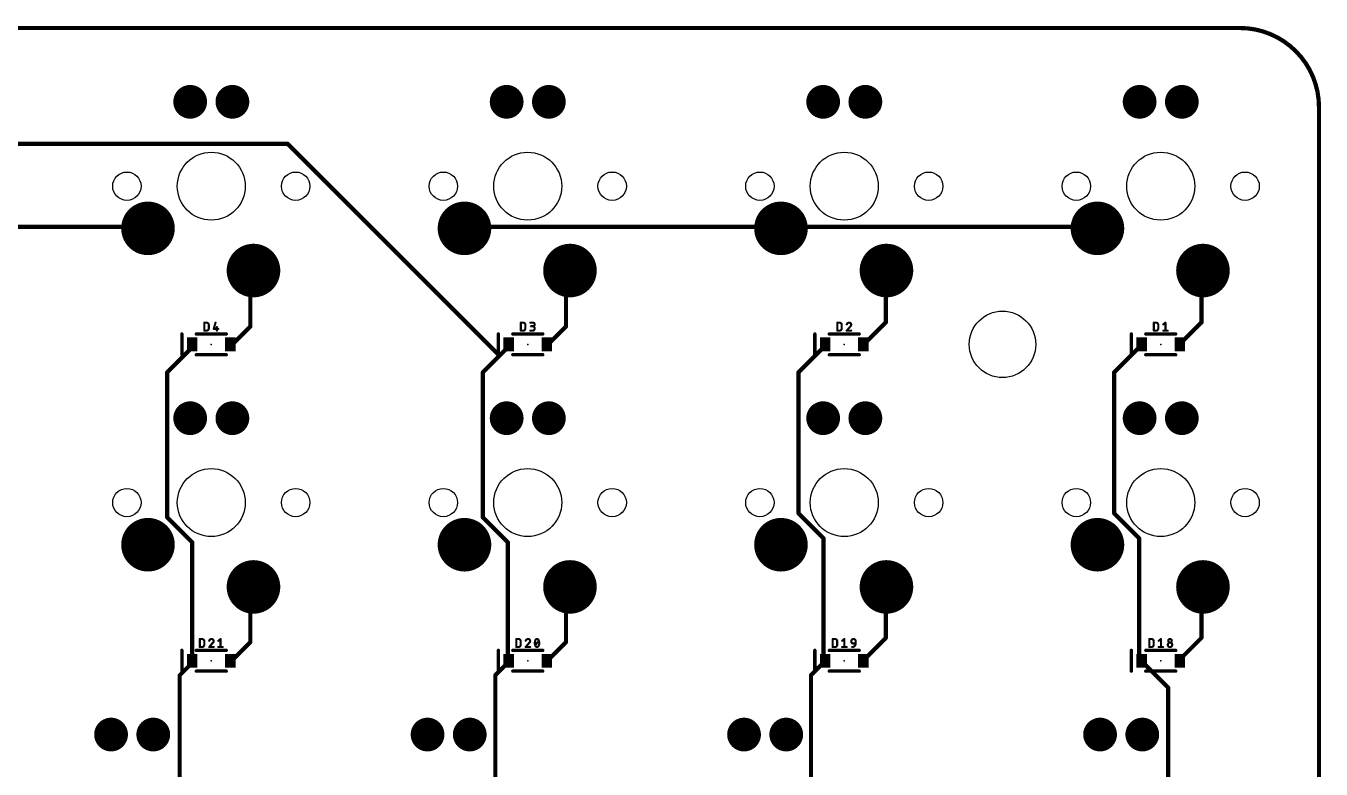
# Model space of a CAD drawing. Extents: x -10 to 314, y -10 to 86.
# Drawn here: x 236.5 to 314.5, y 41.1 to 85.9 of the extents above; entities that cross this region are included whole.
import ezdxf

# ---------------------------------------------------------------- set-up
doc = ezdxf.new("R2010")
doc.units = 0
for name, color, linetype in [('1', 12, 'CONTINUOUS'), ('17', 110, 'CONTINUOUS'), ('20', 31, 'CONTINUOUS'), ('21', 253, 'CONTINUOUS'), ('23', 53, 'CONTINUOUS'), ('25', 253, 'CONTINUOUS')]:
    doc.layers.add(name, color=color, linetype=linetype)

# ---------------------------------------------------------------- blocks, each defined once
blk = doc.blocks.new('RECT')
blk.add_solid([(-0.5, -0.5), (0.5, -0.5), (-0.5, 0.5), (0.5, 0.5)])
blk = doc.blocks.new('ROUNDP')
at = {"const_width": 0.5}
blk.add_lwpolyline([(0, -0.25, 1), (0, 0.25, 1), (0, -0.25)], format="xyb", dxfattribs=at)

msp = doc.modelspace()

# ---------------------------------------------------------------- linework, layer by layer
at = {"layer": '1', "const_width": 0.254}
for points in [[(-4.7625, 85.725), (309.5625, 85.725)], [(314.325, 80.9625), (314.325, -4.7625)], [(193, 78.75), (252.25, 78.75)], [(252.25, 78.75), (265, 66)], [(243.75, 73.75), (225, 73.75)], [(243.75, 73.75), (243.84, 73.66)], [(263, 73.75), (262.89, 73.66)], [(281.75, 73.75), (263, 73.75)], [(281.75, 73.75), (281.94, 73.66)], [(282, 73.75), (281.94, 73.66)], [(282, 73.75), (300.75, 73.75)], [(300.75, 73.75), (300.99, 73.66)], [(250, 71), (250.19, 71.12)], [(250, 71), (250, 67.75)], [(269, 71), (269.24, 71.12)], [(269, 71), (269, 67.75)], [(288.25, 71), (288.29, 71.12)], [(288.25, 71), (288.25, 68)], [(307.25, 71), (307.34, 71.12)], [(307.25, 71), (307.25, 68)], [(250, 67.75), (249, 66.75)], [(269, 67.75), (268, 66.75)], [(288.25, 68), (287, 66.75)], [(307.25, 68), (306, 66.75)], [(245, 65), (246.5, 66.5)], [(246.5, 66.5), (246.5, 66.675)], [(249, 66.75), (248.8, 66.675)], [(265, 66), (265.5, 66.5)], [(265.5, 66.5), (265.55, 66.675)], [(268, 66.75), (267.85, 66.675)], [(283, 65), (284.5, 66.5)], [(284.5, 66.5), (284.6, 66.675)], [(287, 66.75), (286.9, 66.675)], [(302, 65), (303.5, 66.5)], [(303.5, 66.5), (303.65, 66.675)], [(306, 66.75), (305.95, 66.675)], [(264, 65), (265, 66)], [(245, 56.25), (245, 65)], [(264, 56.25), (264, 65)], [(283, 56.5), (283, 65)], [(302, 56.5), (302, 65)], [(246.5, 54.75), (245, 56.25)], [(265.5, 54.75), (264, 56.25)], [(284.5, 55), (283, 56.5)], [(303.5, 55), (302, 56.5)], [(246.5, 47.625), (246.5, 54.75)], [(265.5, 47.75), (265.5, 54.75)], [(284.5, 47.75), (284.5, 55)], [(303.5, 47.75), (303.5, 55)], [(250, 52), (250.19, 52.07)], [(250, 52), (250, 48.75)], [(269, 52), (269.24, 52.07)], [(269, 52), (269, 48.75)], [(288.25, 52), (288.29, 52.07)], [(288.25, 52), (288.25, 49)], [(307.25, 52), (307.34, 52.07)], [(307.25, 52), (307.25, 49)], [(288.25, 49), (287, 47.75)], [(307.25, 49), (306, 47.75)], [(250, 48.75), (249, 47.75)], [(269, 48.75), (268, 47.75)], [(245.75, 46.75), (246.5, 47.5)], [(246.5, 47.5), (246.5, 47.625)], [(249, 47.75), (248.8, 47.625)], [(264.75, 46.75), (265.5, 47.5)], [(265.5, 47.75), (265.55, 47.625)], [(265.5, 47.5), (265.55, 47.625)], [(268, 47.75), (267.85, 47.625)], [(283.75, 46.75), (284.5, 47.5)], [(284.5, 47.75), (284.6, 47.625)], [(284.5, 47.5), (284.6, 47.625)], [(287, 47.75), (286.9, 47.625)], [(303.5, 47.75), (303.65, 47.625)], [(303.75, 47.5), (303.65, 47.625)], [(305.25, 46), (303.75, 47.5)], [(306, 47.75), (305.95, 47.625)], [(245.75, 36.25), (245.75, 46.75)], [(264.75, 36.25), (264.75, 46.75)], [(283.75, 36), (283.75, 46.75)], [(305.25, 36.25), (305.25, 46)]]:
    msp.add_lwpolyline(points, dxfattribs=at)
at = {"layer": '1'}
for points, const_width in [([(314.325, 80.9625, 0.4142), (309.5625, 85.725)], 0.254), ([(309.5625, 85.7885, 1), (309.5625, 85.6615)], 0.127), ([(309.5625, 85.6615, 1), (309.5625, 85.7885)], 0.127), ([(314.3885, 80.9625, 1), (314.2615, 80.9625)], 0.127), ([(314.2615, 80.9625, 1), (314.3885, 80.9625)], 0.127), ([(252.2949, 78.7949, 1), (252.2051, 78.7051)], 0.127), ([(252.25, 78.6865, 1), (252.25, 78.8135)], 0.127), ([(243.7949, 73.7949, 1), (243.7051, 73.7051)], 0.127), ([(243.75, 73.6865, 1), (243.75, 73.8135)], 0.127), ([(243.7951, 73.6151, 1), (243.8849, 73.7049)], 0.127), ([(262.8498, 73.7091, 1), (262.9302, 73.6109)], 0.127), ([(263, 73.8135, 1), (263, 73.6865)], 0.127), ([(263.0402, 73.7009, 1), (262.9598, 73.7991)], 0.127), ([(281.7772, 73.8074, 1), (281.7228, 73.6926)], 0.127), ([(281.75, 73.6865, 1), (281.75, 73.8135)], 0.127), ([(281.8872, 73.6952, 1), (281.9928, 73.6248)], 0.127), ([(281.9128, 73.6026, 1), (281.9672, 73.7174)], 0.127), ([(282, 73.8135, 1), (282, 73.6865)], 0.127), ([(282.0528, 73.7148, 1), (281.9472, 73.7852)], 0.127), ([(300.7723, 73.8095, 1), (300.7277, 73.6905)], 0.127), ([(300.75, 73.6865, 1), (300.75, 73.8135)], 0.127), ([(300.9677, 73.6005, 1), (301.0123, 73.7195)], 0.127), ([(250.0635, 71, 1), (249.9365, 71)], 0.127), ([(249.9661, 71.0537, 1), (250.0339, 70.9463)], 0.127), ([(250.2239, 71.0663, 1), (250.1561, 71.1737)], 0.127), ([(269.0635, 71, 1), (268.9365, 71)], 0.127), ([(268.9716, 71.0568, 1), (269.0284, 70.9432)], 0.127), ([(269.2684, 71.0632, 1), (269.2116, 71.1768)], 0.127), ([(288.3135, 71, 1), (288.1865, 71)], 0.127), ([(288.1898, 71.0201, 1), (288.3102, 70.9799)], 0.127), ([(288.3502, 71.0999, 1), (288.2298, 71.1401)], 0.127), ([(307.3135, 71, 1), (307.1865, 71)], 0.127), ([(307.1992, 71.0381, 1), (307.3008, 70.9619)], 0.127), ([(307.3908, 71.0819, 1), (307.2892, 71.1581)], 0.127), ([(250.0449, 67.7051, 1), (249.9551, 67.7949)], 0.127), ([(269.0449, 67.7051, 1), (268.9551, 67.7949)], 0.127), ([(288.1865, 68, 1), (288.3135, 68)], 0.127), ([(288.2949, 67.9551, 1), (288.2051, 68.0449)], 0.127), ([(307.1865, 68, 1), (307.3135, 68)], 0.127), ([(307.2949, 67.9551, 1), (307.2051, 68.0449)], 0.127), ([(249.9365, 67.75, 1), (250.0635, 67.75)], 0.127), ([(268.9365, 67.75, 1), (269.0635, 67.75)], 0.127), ([(246.5635, 66.675, 1), (246.4365, 66.675)], 0.127), ([(246.4365, 66.5, 1), (246.5635, 66.5)], 0.127), ([(246.5449, 66.4551, 1), (246.4551, 66.5449)], 0.127), ([(248.7777, 66.7345, 1), (248.8223, 66.6155)], 0.127), ([(248.9551, 66.7949, 1), (249.0449, 66.7051)], 0.127), ([(249.0223, 66.6905, 1), (248.9777, 66.8095)], 0.127), ([(265.4389, 66.5174, 1), (265.5611, 66.4826)], 0.127), ([(265.5449, 66.4551, 1), (265.4551, 66.5449)], 0.127), ([(265.6111, 66.6576, 1), (265.4889, 66.6924)], 0.127), ([(267.8216, 66.7318, 1), (267.8784, 66.6182)], 0.127), ([(267.9551, 66.7949, 1), (268.0449, 66.7051)], 0.127), ([(268.0284, 66.6932, 1), (267.9716, 66.8068)], 0.127), ([(284.4449, 66.5315, 1), (284.5551, 66.4685)], 0.127), ([(284.5449, 66.4551, 1), (284.4551, 66.5449)], 0.127), ([(284.6551, 66.6435, 1), (284.5449, 66.7065)], 0.127), ([(286.8619, 66.7258, 1), (286.9381, 66.6242)], 0.127), ([(286.9551, 66.7949, 1), (287.0449, 66.7051)], 0.127), ([(287.0381, 66.6992, 1), (286.9619, 66.8008)], 0.127), ([(303.4518, 66.5413, 1), (303.5482, 66.4587)], 0.127), ([(303.5449, 66.4551, 1), (303.4551, 66.5449)], 0.127), ([(303.6982, 66.6337, 1), (303.6018, 66.7163)], 0.127), ([(305.8972, 66.7102, 1), (306.0028, 66.6398)], 0.127), ([(305.9551, 66.7949, 1), (306.0449, 66.7051)], 0.127), ([(306.0528, 66.7148, 1), (305.9472, 66.7852)], 0.127), ([(264.9551, 66.0449, 1), (265.0449, 65.9551)], 0.127), ([(265.0449, 65.9551, 1), (264.9551, 66.0449)], 0.127), ([(264.9551, 65.9551, 1), (265.0449, 66.0449)], 0.127), ([(245.0635, 65, 1), (244.9365, 65)], 0.127), ([(244.9551, 65.0449, 1), (245.0449, 64.9551)], 0.127), ([(264.0635, 65, 1), (263.9365, 65)], 0.127), ([(263.9551, 65.0449, 1), (264.0449, 64.9551)], 0.127), ([(283.0635, 65, 1), (282.9365, 65)], 0.127), ([(282.9551, 65.0449, 1), (283.0449, 64.9551)], 0.127), ([(302.0635, 65, 1), (301.9365, 65)], 0.127), ([(301.9551, 65.0449, 1), (302.0449, 64.9551)], 0.127), ([(245.0449, 56.2949, 1), (244.9551, 56.2051)], 0.127), ([(244.9365, 56.25, 1), (245.0635, 56.25)], 0.127), ([(264.0449, 56.2949, 1), (263.9551, 56.2051)], 0.127), ([(263.9365, 56.25, 1), (264.0635, 56.25)], 0.127), ([(283.0449, 56.5449, 1), (282.9551, 56.4551)], 0.127), ([(282.9365, 56.5, 1), (283.0635, 56.5)], 0.127), ([(302.0449, 56.5449, 1), (301.9551, 56.4551)], 0.127), ([(301.9365, 56.5, 1), (302.0635, 56.5)], 0.127), ([(246.5635, 54.75, 1), (246.4365, 54.75)], 0.127), ([(246.4551, 54.7051, 1), (246.5449, 54.7949)], 0.127), ([(265.5635, 54.75, 1), (265.4365, 54.75)], 0.127), ([(265.4551, 54.7051, 1), (265.5449, 54.7949)], 0.127), ([(284.5635, 55, 1), (284.4365, 55)], 0.127), ([(284.4551, 54.9551, 1), (284.5449, 55.0449)], 0.127), ([(303.5635, 55, 1), (303.4365, 55)], 0.127), ([(303.4551, 54.9551, 1), (303.5449, 55.0449)], 0.127), ([(250.0635, 52, 1), (249.9365, 52)], 0.127), ([(249.978, 52.0596, 1), (250.022, 51.9404)], 0.127), ([(250.212, 52.0104, 1), (250.168, 52.1296)], 0.127), ([(269.0635, 52, 1), (268.9365, 52)], 0.127), ([(268.9822, 52.061, 1), (269.0178, 51.939)], 0.127), ([(269.2578, 52.009, 1), (269.2222, 52.131)], 0.127), ([(288.3135, 52, 1), (288.1865, 52)], 0.127), ([(288.1949, 52.0315, 1), (288.3051, 51.9685)], 0.127), ([(288.3451, 52.0385, 1), (288.2349, 52.1015)], 0.127), ([(307.3135, 52, 1), (307.1865, 52)], 0.127), ([(307.211, 52.0501, 1), (307.289, 51.9499)], 0.127), ([(307.379, 52.0199, 1), (307.301, 52.1201)], 0.127), ([(288.2949, 48.9551, 1), (288.2051, 49.0449)], 0.127), ([(307.2949, 48.9551, 1), (307.2051, 49.0449)], 0.127), ([(249.9365, 48.75, 1), (250.0635, 48.75)], 0.127), ([(250.0449, 48.7051, 1), (249.9551, 48.7949)], 0.127), ([(268.9365, 48.75, 1), (269.0635, 48.75)], 0.127), ([(269.0449, 48.7051, 1), (268.9551, 48.7949)], 0.127), ([(288.1865, 49, 1), (288.3135, 49)], 0.127), ([(307.1865, 49, 1), (307.3135, 49)], 0.127), ([(246.5635, 47.625, 1), (246.4365, 47.625)], 0.127), ([(246.4365, 47.625, 1), (246.5635, 47.625)], 0.127), ([(246.4365, 47.5, 1), (246.5635, 47.5)], 0.127), ([(246.5449, 47.4551, 1), (246.4551, 47.5449)], 0.127), ([(248.7663, 47.6788, 1), (248.8337, 47.5712)], 0.127), ([(248.9551, 47.7949, 1), (249.0449, 47.7051)], 0.127), ([(249.0337, 47.6962, 1), (248.9663, 47.8038)], 0.127), ([(265.559, 47.7736, 1), (265.441, 47.7264)], 0.127), ([(265.4365, 47.75, 1), (265.5635, 47.75)], 0.127), ([(265.441, 47.5236, 1), (265.559, 47.4764)], 0.127), ([(265.5449, 47.4551, 1), (265.4551, 47.5449)], 0.127), ([(265.609, 47.6014, 1), (265.491, 47.6486)], 0.127), ([(265.491, 47.6014, 1), (265.609, 47.6486)], 0.127), ([(267.8093, 47.6738, 1), (267.8907, 47.5762)], 0.127), ([(267.9551, 47.7949, 1), (268.0449, 47.7051)], 0.127), ([(268.0407, 47.7012, 1), (267.9593, 47.7988)], 0.127), ([(284.5496, 47.7897, 1), (284.4504, 47.7103)], 0.127), ([(284.4365, 47.75, 1), (284.5635, 47.75)], 0.127), ([(284.4504, 47.5397, 1), (284.5496, 47.4603)], 0.127), ([(284.5449, 47.4551, 1), (284.4551, 47.5449)], 0.127), ([(284.6496, 47.5853, 1), (284.5504, 47.6647)], 0.127), ([(284.5504, 47.5853, 1), (284.6496, 47.6647)], 0.127), ([(286.8504, 47.6647, 1), (286.9496, 47.5853)], 0.127), ([(286.9551, 47.7949, 1), (287.0449, 47.7051)], 0.127), ([(287.0496, 47.7103, 1), (286.9504, 47.7897)], 0.127), ([(303.5407, 47.7988, 1), (303.4593, 47.7012)], 0.127), ([(303.4365, 47.75, 1), (303.5635, 47.75)], 0.127), ([(303.6996, 47.6647, 1), (303.6004, 47.5853)], 0.127), ([(303.6093, 47.5762, 1), (303.6907, 47.6738)], 0.127), ([(303.7949, 47.5449, 1), (303.7051, 47.4551)], 0.127), ([(303.7004, 47.4603, 1), (303.7996, 47.5397)], 0.127), ([(305.891, 47.6486, 1), (306.009, 47.6014)], 0.127), ([(305.9551, 47.7949, 1), (306.0449, 47.7051)], 0.127), ([(306.059, 47.7264, 1), (305.941, 47.7736)], 0.127), ([(245.8135, 46.75, 1), (245.6865, 46.75)], 0.127), ([(245.7051, 46.7949, 1), (245.7949, 46.7051)], 0.127), ([(264.8135, 46.75, 1), (264.6865, 46.75)], 0.127), ([(264.7051, 46.7949, 1), (264.7949, 46.7051)], 0.127), ([(283.8135, 46.75, 1), (283.6865, 46.75)], 0.127), ([(283.7051, 46.7949, 1), (283.7949, 46.7051)], 0.127), ([(305.3135, 46, 1), (305.1865, 46)], 0.127), ([(305.2051, 45.9551, 1), (305.2949, 46.0449)], 0.127)]:
    msp.add_lwpolyline(points, format="xyb", dxfattribs=dict(at, const_width=const_width))
at = {"layer": '20', "const_width": 0.1524}
for points in [[(309.5625, 85.725), (-4.7625, 85.725)], [(314.325, -4.7625), (314.325, 80.9625)]]:
    msp.add_lwpolyline(points, dxfattribs=at)
at = {"layer": '20'}
for points, const_width in [([(314.325, 80.9625, 0.4142), (309.5625, 85.725)], 0.1524), ([(309.5625, 85.7631, 1), (309.5625, 85.6869)], 0.0762), ([(309.5625, 85.6869, 1), (309.5625, 85.7631)], 0.0762), ([(314.3631, 80.9625, 1), (314.2869, 80.9625)], 0.0762), ([(314.2869, 80.9625, 1), (314.3631, 80.9625)], 0.0762)]:
    msp.add_lwpolyline(points, format="xyb", dxfattribs=dict(at, const_width=const_width))
for centre, radius in [((247.65, 76.2), 2.0447), ((266.7, 76.2), 2.0447), ((285.75, 76.2), 2.0447), ((304.8, 76.2), 2.0447), ((242.57, 76.2), 0.8534), ((252.73, 76.2), 0.8534), ((261.62, 76.2), 0.8534), ((271.78, 76.2), 0.8534), ((280.67, 76.2), 0.8534), ((290.83, 76.2), 0.8534), ((299.72, 76.2), 0.8534), ((309.88, 76.2), 0.8534), ((295.275, 66.675), 2), ((247.65, 57.15), 2.0447), ((266.7, 57.15), 2.0447), ((285.75, 57.15), 2.0447), ((304.8, 57.15), 2.0447), ((242.57, 57.15), 0.8534), ((252.73, 57.15), 0.8534), ((261.62, 57.15), 0.8534), ((271.78, 57.15), 0.8534), ((280.67, 57.15), 0.8534), ((290.83, 57.15), 0.8534), ((299.72, 57.15), 0.8534), ((309.88, 57.15), 0.8534)]:
    msp.add_circle(centre, radius, dxfattribs=at)
at = {"layer": '21', "const_width": 0.2032}
for points in [[(245.88, 67.3), (245.88, 66.05)], [(246.75, 67.3), (248.55, 67.3)], [(264.93, 67.3), (264.93, 66.05)], [(265.8, 67.3), (267.6, 67.3)], [(283.98, 67.3), (283.98, 66.05)], [(284.85, 67.3), (286.65, 67.3)], [(303.03, 67.3), (303.03, 66.05)], [(303.9, 67.3), (305.7, 67.3)], [(246.75, 66.05), (248.55, 66.05)], [(265.8, 66.05), (267.6, 66.05)], [(284.85, 66.05), (286.65, 66.05)], [(303.9, 66.05), (305.7, 66.05)], [(245.88, 48.25), (245.88, 47)], [(246.75, 48.25), (248.55, 48.25)], [(264.93, 48.25), (264.93, 47)], [(265.8, 48.25), (267.6, 48.25)], [(283.98, 48.25), (283.98, 47)], [(284.85, 48.25), (286.65, 48.25)], [(303.03, 48.25), (303.03, 47)], [(303.9, 48.25), (305.7, 48.25)], [(246.75, 47), (248.55, 47)], [(265.8, 47), (267.6, 47)], [(284.85, 47), (286.65, 47)], [(303.9, 47), (305.7, 47)]]:
    msp.add_lwpolyline(points, dxfattribs=at)
at = {"layer": '21', "const_width": 0.1016}
for points in [[(245.9308, 67.3, 1), (245.8292, 67.3)], [(246.75, 67.3508, 1), (246.75, 67.2492)], [(248.55, 67.2492, 1), (248.55, 67.3508)], [(264.9808, 67.3, 1), (264.8792, 67.3)], [(265.8, 67.3508, 1), (265.8, 67.2492)], [(267.6, 67.2492, 1), (267.6, 67.3508)], [(284.0308, 67.3, 1), (283.9292, 67.3)], [(284.85, 67.3508, 1), (284.85, 67.2492)], [(286.65, 67.2492, 1), (286.65, 67.3508)], [(303.0808, 67.3, 1), (302.9792, 67.3)], [(303.9, 67.3508, 1), (303.9, 67.2492)], [(305.7, 67.2492, 1), (305.7, 67.3508)], [(245.8292, 66.05, 1), (245.9308, 66.05)], [(246.75, 66.1008, 1), (246.75, 65.9992)], [(248.55, 65.9992, 1), (248.55, 66.1008)], [(264.8792, 66.05, 1), (264.9808, 66.05)], [(265.8, 66.1008, 1), (265.8, 65.9992)], [(267.6, 65.9992, 1), (267.6, 66.1008)], [(283.9292, 66.05, 1), (284.0308, 66.05)], [(284.85, 66.1008, 1), (284.85, 65.9992)], [(286.65, 65.9992, 1), (286.65, 66.1008)], [(302.9792, 66.05, 1), (303.0808, 66.05)], [(303.9, 66.1008, 1), (303.9, 65.9992)], [(305.7, 65.9992, 1), (305.7, 66.1008)], [(245.9308, 48.25, 1), (245.8292, 48.25)], [(246.75, 48.3008, 1), (246.75, 48.1992)], [(248.55, 48.1992, 1), (248.55, 48.3008)], [(264.9808, 48.25, 1), (264.8792, 48.25)], [(265.8, 48.3008, 1), (265.8, 48.1992)], [(267.6, 48.1992, 1), (267.6, 48.3008)], [(284.0308, 48.25, 1), (283.9292, 48.25)], [(284.85, 48.3008, 1), (284.85, 48.1992)], [(286.65, 48.1992, 1), (286.65, 48.3008)], [(303.0808, 48.25, 1), (302.9792, 48.25)], [(303.9, 48.3008, 1), (303.9, 48.1992)], [(305.7, 48.1992, 1), (305.7, 48.3008)], [(245.8292, 47, 1), (245.9308, 47)], [(246.75, 47.0508, 1), (246.75, 46.9492)], [(248.55, 46.9492, 1), (248.55, 47.0508)], [(264.8792, 47, 1), (264.9808, 47)], [(265.8, 47.0508, 1), (265.8, 46.9492)], [(267.6, 46.9492, 1), (267.6, 47.0508)], [(283.9292, 47, 1), (284.0308, 47)], [(284.85, 47.0508, 1), (284.85, 46.9492)], [(286.65, 46.9492, 1), (286.65, 47.0508)], [(302.9792, 47, 1), (303.0808, 47)], [(303.9, 47.0508, 1), (303.9, 46.9492)], [(305.7, 46.9492, 1), (305.7, 47.0508)]]:
    msp.add_lwpolyline(points, format="xyb", dxfattribs=at)
at = {"layer": '23'}
for p in [(247.65, 66.675), (266.7, 66.675), (285.75, 66.675), (304.8, 66.675), (247.65, 47.625), (266.7, 47.625), (285.75, 47.625), (304.8, 47.625)]:
    msp.add_point(p, dxfattribs=at)
at = {"layer": '25', "const_width": 0.127}
for points in [[(247.2325, 67.5005), (247.2325, 67.9831)], [(247.2325, 67.9831), (247.3665, 67.9831)], [(247.5006, 67.849), (247.5006, 67.6346)], [(247.9067, 67.9831), (247.7994, 67.6077)], [(266.2825, 67.5005), (266.2825, 67.9831)], [(266.2825, 67.9831), (266.4165, 67.9831)], [(266.5506, 67.849), (266.5506, 67.6346)], [(266.8494, 67.9831), (267.0103, 67.9831)], [(267.0103, 67.7686), (266.903, 67.7686)], [(285.3325, 67.5005), (285.3325, 67.9831)], [(285.3325, 67.9831), (285.4665, 67.9831)], [(285.6006, 67.849), (285.6006, 67.6346)], [(286.1273, 67.7686), (285.8994, 67.5005)], [(304.3825, 67.5005), (304.3825, 67.9831)], [(304.3825, 67.9831), (304.5165, 67.9831)], [(304.6506, 67.849), (304.6506, 67.6346)], [(304.9494, 67.8759), (305.0835, 67.9831)], [(305.0835, 67.9831), (305.0835, 67.5005)], [(247.3665, 67.5005), (247.2325, 67.5005)], [(247.7994, 67.6077), (248.0675, 67.6077)], [(247.9871, 67.715), (247.9871, 67.5005)], [(266.4165, 67.5005), (266.2825, 67.5005)], [(266.8494, 67.5005), (266.9835, 67.5005)], [(285.4665, 67.5005), (285.3325, 67.5005)], [(285.8994, 67.5005), (286.1675, 67.5005)], [(304.5165, 67.5005), (304.3825, 67.5005)], [(304.9494, 67.5005), (305.2175, 67.5005)], [(246.9582, 48.4505), (246.9582, 48.9331)], [(246.9582, 48.9331), (247.0922, 48.9331)], [(247.0922, 48.4505), (246.9582, 48.4505)], [(247.2263, 48.799), (247.2263, 48.5846)], [(247.753, 48.7186), (247.5251, 48.4505)], [(247.5251, 48.4505), (247.7932, 48.4505)], [(248.0737, 48.8259), (248.2078, 48.9331)], [(248.0737, 48.4505), (248.3418, 48.4505)], [(248.2078, 48.9331), (248.2078, 48.4505)], [(266.0082, 48.4505), (266.0082, 48.9331)], [(266.0082, 48.9331), (266.1422, 48.9331)], [(266.1422, 48.4505), (266.0082, 48.4505)], [(266.2763, 48.799), (266.2763, 48.5846)], [(266.803, 48.7186), (266.5751, 48.4505)], [(266.5751, 48.4505), (266.8432, 48.4505)], [(267.1505, 48.5577), (267.365, 48.8259)], [(285.0582, 48.4505), (285.0582, 48.9331)], [(285.0582, 48.9331), (285.1922, 48.9331)], [(285.1922, 48.4505), (285.0582, 48.4505)], [(285.3263, 48.799), (285.3263, 48.5846)], [(285.6251, 48.8259), (285.7591, 48.9331)], [(285.6251, 48.4505), (285.8932, 48.4505)], [(285.7591, 48.9331), (285.7591, 48.4505)], [(286.1737, 48.7722), (286.1737, 48.799)], [(286.4418, 48.665), (286.281, 48.665)], [(286.4418, 48.799), (286.4418, 48.665)], [(304.1082, 48.4505), (304.1082, 48.9331)], [(304.1082, 48.9331), (304.2422, 48.9331)], [(304.2422, 48.4505), (304.1082, 48.4505)], [(304.3763, 48.799), (304.3763, 48.5846)], [(304.6751, 48.8259), (304.8091, 48.9331)], [(304.6751, 48.4505), (304.9432, 48.4505)], [(304.8091, 48.9331), (304.8091, 48.4505)]]:
    msp.add_lwpolyline(points, dxfattribs=at)
at = {"layer": '25'}
for points, const_width in [([(247.2642, 67.9831, 1), (247.2007, 67.9831)], 0.0635), ([(247.2325, 68.0149, 1), (247.2325, 67.9514)], 0.0635), ([(247.5006, 67.849, 0.4142), (247.3665, 67.9831)], 0.127), ([(247.3665, 68.0149, 1), (247.3665, 67.9514)], 0.0635), ([(247.3665, 67.9514, 1), (247.3665, 68.0149)], 0.0635), ([(247.5323, 67.849, 1), (247.4688, 67.849)], 0.0635), ([(247.4688, 67.849, 1), (247.5323, 67.849)], 0.0635), ([(247.9372, 67.9744, 1), (247.8761, 67.9918)], 0.0635), ([(266.3142, 67.9831, 1), (266.2507, 67.9831)], 0.0635), ([(266.2825, 68.0149, 1), (266.2825, 67.9514)], 0.0635), ([(266.5506, 67.849, 0.4142), (266.4165, 67.9831)], 0.127), ([(266.4165, 68.0149, 1), (266.4165, 67.9514)], 0.0635), ([(266.4165, 67.9514, 1), (266.4165, 68.0149)], 0.0635), ([(266.5823, 67.849, 1), (266.5188, 67.849)], 0.0635), ([(266.5188, 67.849, 1), (266.5823, 67.849)], 0.0635), ([(266.8494, 68.0149, 1), (266.8494, 67.9514)], 0.0635), ([(266.903, 67.8004, 1), (266.903, 67.7369)], 0.0635), ([(266.9835, 67.5005, 1), (266.9835, 67.7686)], 0.127), ([(266.9835, 67.8004, 1), (266.9835, 67.7369)], 0.0635), ([(267.0103, 67.7686, 1), (267.0103, 67.9831)], 0.127), ([(267.0103, 68.0149, 1), (267.0103, 67.9514)], 0.0635), ([(267.0103, 67.8004, 1), (267.0103, 67.7369)], 0.0635), ([(267.0103, 67.9514, 1), (267.0103, 68.0149)], 0.0635), ([(267.0103, 67.7369, 1), (267.0103, 67.8004)], 0.0635), ([(285.3642, 67.9831, 1), (285.3007, 67.9831)], 0.0635), ([(285.3325, 68.0149, 1), (285.3325, 67.9514)], 0.0635), ([(285.6006, 67.849, 0.4142), (285.4665, 67.9831)], 0.127), ([(285.4665, 68.0149, 1), (285.4665, 67.9514)], 0.0635), ([(285.4665, 67.9514, 1), (285.4665, 68.0149)], 0.0635), ([(285.6323, 67.849, 1), (285.5688, 67.849)], 0.0635), ([(285.5688, 67.849, 1), (285.6323, 67.849)], 0.0635), ([(286.0469, 67.9831, 0.3252), (285.8994, 67.8759)], 0.127), ([(285.8692, 67.8856, 1), (285.9296, 67.8661)], 0.0635), ([(286.1675, 67.8624, 0.4142), (286.0469, 67.9831)], 0.127), ([(286.0469, 68.0148, 1), (286.0469, 67.9513)], 0.0635), ([(286.0469, 67.9514, 1), (286.0469, 68.0148)], 0.0635), ([(286.1273, 67.7686, 0.2053), (286.1675, 67.8624)], 0.127), ([(286.1515, 67.748, 1), (286.1031, 67.7892)], 0.0635), ([(286.1993, 67.8624, 1), (286.1358, 67.8624)], 0.0635), ([(286.1358, 67.8624, 1), (286.1993, 67.8624)], 0.0635), ([(304.4142, 67.9831, 1), (304.3507, 67.9831)], 0.0635), ([(304.3825, 68.0149, 1), (304.3825, 67.9514)], 0.0635), ([(304.6506, 67.849, 0.4142), (304.5165, 67.9831)], 0.127), ([(304.5165, 68.0149, 1), (304.5165, 67.9514)], 0.0635), ([(304.5165, 67.9514, 1), (304.5165, 68.0149)], 0.0635), ([(304.6823, 67.849, 1), (304.6188, 67.849)], 0.0635), ([(304.6188, 67.849, 1), (304.6823, 67.849)], 0.0635), ([(304.9296, 67.9006, 1), (304.9692, 67.8511)], 0.0635), ([(305.1152, 67.9831, 1), (305.0517, 67.9831)], 0.0635), ([(305.1033, 67.9583, 1), (305.0636, 68.0079)], 0.0635), ([(247.2325, 67.5323, 1), (247.2325, 67.4688)], 0.0635), ([(247.2007, 67.5005, 1), (247.2642, 67.5005)], 0.0635), ([(247.3665, 67.5005, 0.4142), (247.5006, 67.6346)], 0.127), ([(247.3665, 67.5322, 1), (247.3665, 67.4688)], 0.0635), ([(247.3665, 67.4688, 1), (247.3665, 67.5323)], 0.0635), ([(247.5323, 67.6346, 1), (247.4688, 67.6346)], 0.0635), ([(247.4688, 67.6346, 1), (247.5323, 67.6346)], 0.0635), ([(247.7994, 67.6395, 1), (247.7994, 67.576)], 0.0635), ([(247.7689, 67.6165, 1), (247.8299, 67.599)], 0.0635), ([(248.0188, 67.715, 1), (247.9553, 67.715)], 0.0635), ([(247.9553, 67.5005, 1), (248.0188, 67.5005)], 0.0635), ([(248.0675, 67.576, 1), (248.0675, 67.6395)], 0.0635), ([(266.2825, 67.5323, 1), (266.2825, 67.4688)], 0.0635), ([(266.2507, 67.5005, 1), (266.3142, 67.5005)], 0.0635), ([(266.4165, 67.5005, 0.4142), (266.5506, 67.6346)], 0.127), ([(266.4165, 67.5322, 1), (266.4165, 67.4688)], 0.0635), ([(266.4165, 67.4688, 1), (266.4165, 67.5323)], 0.0635), ([(266.5823, 67.6346, 1), (266.5188, 67.6346)], 0.0635), ([(266.5188, 67.6346, 1), (266.5823, 67.6346)], 0.0635), ([(266.8494, 67.5323, 1), (266.8494, 67.4688)], 0.0635), ([(266.9835, 67.5323, 1), (266.9835, 67.4688)], 0.0635), ([(266.9835, 67.4688, 1), (266.9835, 67.5323)], 0.0635), ([(285.3325, 67.5323, 1), (285.3325, 67.4688)], 0.0635), ([(285.3007, 67.5005, 1), (285.3642, 67.5005)], 0.0635), ([(285.4665, 67.5005, 0.4142), (285.6006, 67.6346)], 0.127), ([(285.4665, 67.5322, 1), (285.4665, 67.4688)], 0.0635), ([(285.4665, 67.4688, 1), (285.4665, 67.5323)], 0.0635), ([(285.6323, 67.6346, 1), (285.5688, 67.6346)], 0.0635), ([(285.5688, 67.6346, 1), (285.6323, 67.6346)], 0.0635), ([(285.8994, 67.5323, 1), (285.8994, 67.4688)], 0.0635), ([(285.8752, 67.5211, 1), (285.9236, 67.4799)], 0.0635), ([(286.1054, 67.7916, 1), (286.1492, 67.7456)], 0.0635), ([(286.1675, 67.4688, 1), (286.1675, 67.5323)], 0.0635), ([(304.3825, 67.5323, 1), (304.3825, 67.4688)], 0.0635), ([(304.3507, 67.5005, 1), (304.4142, 67.5005)], 0.0635), ([(304.5165, 67.5005, 0.4142), (304.6506, 67.6346)], 0.127), ([(304.5165, 67.5322, 1), (304.5165, 67.4688)], 0.0635), ([(304.5165, 67.4688, 1), (304.5165, 67.5323)], 0.0635), ([(304.6823, 67.6346, 1), (304.6188, 67.6346)], 0.0635), ([(304.6188, 67.6346, 1), (304.6823, 67.6346)], 0.0635), ([(304.9494, 67.5323, 1), (304.9494, 67.4688)], 0.0635), ([(305.0517, 67.5005, 1), (305.1152, 67.5005)], 0.0635), ([(305.2175, 67.4688, 1), (305.2175, 67.5323)], 0.0635), ([(246.9582, 48.9649, 1), (246.9582, 48.9014)], 0.0635), ([(246.9899, 48.9331, 1), (246.9264, 48.9331)], 0.0635), ([(246.9582, 48.4823, 1), (246.9582, 48.4188)], 0.0635), ([(246.9264, 48.4505, 1), (246.9899, 48.4505)], 0.0635), ([(247.0922, 48.9649, 1), (247.0922, 48.9014)], 0.0635), ([(247.2263, 48.799, 0.4142), (247.0922, 48.9331)], 0.127), ([(247.0922, 48.4505, 0.4142), (247.2263, 48.5846)], 0.127), ([(247.0922, 48.4822, 1), (247.0922, 48.4188)], 0.0635), ([(247.0922, 48.9014, 1), (247.0922, 48.9649)], 0.0635), ([(247.0922, 48.4188, 1), (247.0922, 48.4823)], 0.0635), ([(247.258, 48.799, 1), (247.1945, 48.799)], 0.0635), ([(247.1945, 48.799, 1), (247.258, 48.799)], 0.0635), ([(247.258, 48.5846, 1), (247.1945, 48.5846)], 0.0635), ([(247.1945, 48.5846, 1), (247.258, 48.5846)], 0.0635), ([(247.6726, 48.9331, 0.3252), (247.5251, 48.8259)], 0.127), ([(247.4949, 48.8356, 1), (247.5553, 48.8161)], 0.0635), ([(247.5251, 48.4823, 1), (247.5251, 48.4188)], 0.0635), ([(247.5009, 48.4711, 1), (247.5493, 48.4299)], 0.0635), ([(247.7932, 48.8124, 0.4142), (247.6726, 48.9331)], 0.127), ([(247.6726, 48.9648, 1), (247.6726, 48.9013)], 0.0635), ([(247.6726, 48.9014, 1), (247.6725, 48.9648)], 0.0635), ([(247.753, 48.7186, 0.2053), (247.7932, 48.8124)], 0.127), ([(247.7311, 48.7416, 1), (247.7749, 48.6956)], 0.0635), ([(247.7772, 48.698, 1), (247.7288, 48.7392)], 0.0635), ([(247.8249, 48.8124, 1), (247.7615, 48.8124)], 0.0635), ([(247.7615, 48.8124, 1), (247.825, 48.8124)], 0.0635), ([(247.7932, 48.4188, 1), (247.7932, 48.4823)], 0.0635), ([(248.0737, 48.4823, 1), (248.0737, 48.4188)], 0.0635), ([(248.0539, 48.8506, 1), (248.0936, 48.8011)], 0.0635), ([(248.2395, 48.9331, 1), (248.176, 48.9331)], 0.0635), ([(248.176, 48.4505, 1), (248.2395, 48.4505)], 0.0635), ([(248.2276, 48.9083, 1), (248.1879, 48.9579)], 0.0635), ([(248.3418, 48.4188, 1), (248.3418, 48.4823)], 0.0635), ([(266.0082, 48.9649, 1), (266.0082, 48.9014)], 0.0635), ([(266.0399, 48.9331, 1), (265.9764, 48.9331)], 0.0635), ([(266.0082, 48.4823, 1), (266.0082, 48.4188)], 0.0635), ([(265.9764, 48.4505, 1), (266.0399, 48.4505)], 0.0635), ([(266.1422, 48.9649, 1), (266.1422, 48.9014)], 0.0635), ([(266.2763, 48.799, 0.4142), (266.1422, 48.9331)], 0.127), ([(266.1422, 48.4505, 0.4142), (266.2763, 48.5846)], 0.127), ([(266.1422, 48.4822, 1), (266.1422, 48.4188)], 0.0635), ([(266.1422, 48.9014, 1), (266.1422, 48.9649)], 0.0635), ([(266.1422, 48.4188, 1), (266.1422, 48.4823)], 0.0635), ([(266.308, 48.799, 1), (266.2445, 48.799)], 0.0635), ([(266.2445, 48.799, 1), (266.308, 48.799)], 0.0635), ([(266.308, 48.5846, 1), (266.2445, 48.5846)], 0.0635), ([(266.2445, 48.5846, 1), (266.308, 48.5846)], 0.0635), ([(266.7226, 48.9331, 0.3252), (266.5751, 48.8259)], 0.127), ([(266.5449, 48.8356, 1), (266.6053, 48.8161)], 0.0635), ([(266.5751, 48.4823, 1), (266.5751, 48.4188)], 0.0635), ([(266.5509, 48.4711, 1), (266.5993, 48.4299)], 0.0635), ([(266.8432, 48.8124, 0.4142), (266.7226, 48.9331)], 0.127), ([(266.7226, 48.9648, 1), (266.7226, 48.9013)], 0.0635), ([(266.7226, 48.9014, 1), (266.7225, 48.9648)], 0.0635), ([(266.803, 48.7186, 0.2053), (266.8432, 48.8124)], 0.127), ([(266.7811, 48.7416, 1), (266.8249, 48.6956)], 0.0635), ([(266.8272, 48.698, 1), (266.7788, 48.7392)], 0.0635), ([(266.8749, 48.8124, 1), (266.8115, 48.8124)], 0.0635), ([(266.8115, 48.8124, 1), (266.875, 48.8124)], 0.0635), ([(266.8432, 48.4188, 1), (266.8432, 48.4823)], 0.0635), ([(267.1639, 48.8661, 0.1139), (267.1237, 48.6918)], 0.127), ([(267.1237, 48.6918, 0.1139), (267.1639, 48.5175)], 0.127), ([(267.1555, 48.6918, 1), (267.092, 48.6918)], 0.0635), ([(267.092, 48.6918, 1), (267.1555, 48.6918)], 0.0635), ([(267.1257, 48.5776, 1), (267.1753, 48.5379)], 0.0635), ([(267.2578, 48.9331, 0.3205), (267.1639, 48.8661)], 0.127), ([(267.1339, 48.8764, 1), (267.194, 48.8558)], 0.0635), ([(267.1639, 48.5175, 0.3205), (267.2578, 48.4505)], 0.127), ([(267.194, 48.5278, 1), (267.1339, 48.5072)], 0.0635), ([(267.1925, 48.8522, 1), (267.1354, 48.88)], 0.0635), ([(267.1354, 48.5036, 1), (267.1925, 48.5314)], 0.0635), ([(267.3516, 48.8661, 0.3205), (267.2578, 48.9331)], 0.127), ([(267.2578, 48.9648, 1), (267.2578, 48.9014)], 0.0635), ([(267.2578, 48.4505, 0.3205), (267.3516, 48.5175)], 0.127), ([(267.2578, 48.4822, 1), (267.2578, 48.4188)], 0.0635), ([(267.2578, 48.9014, 1), (267.2578, 48.9648)], 0.0635), ([(267.2578, 48.4188, 1), (267.2578, 48.4822)], 0.0635), ([(267.3918, 48.6918, 0.1139), (267.3516, 48.8661)], 0.127), ([(267.3802, 48.88, 1), (267.3231, 48.8522)], 0.0635), ([(267.3516, 48.5175, 0.1139), (267.3918, 48.6918)], 0.127), ([(267.3231, 48.5314, 1), (267.3802, 48.5036)], 0.0635), ([(267.3216, 48.8558, 1), (267.3817, 48.8764)], 0.0635), ([(267.3817, 48.5072, 1), (267.3216, 48.5278)], 0.0635), ([(267.3898, 48.806, 1), (267.3402, 48.8457)], 0.0635), ([(267.4236, 48.6918, 1), (267.3601, 48.6918)], 0.0635), ([(267.3601, 48.6918, 1), (267.4236, 48.6918)], 0.0635), ([(285.0582, 48.9649, 1), (285.0582, 48.9014)], 0.0635), ([(285.0899, 48.9331, 1), (285.0264, 48.9331)], 0.0635), ([(285.0582, 48.4823, 1), (285.0582, 48.4188)], 0.0635), ([(285.0264, 48.4505, 1), (285.0899, 48.4505)], 0.0635), ([(285.1922, 48.9649, 1), (285.1922, 48.9014)], 0.0635), ([(285.3263, 48.799, 0.4142), (285.1922, 48.9331)], 0.127), ([(285.1922, 48.4505, 0.4142), (285.3263, 48.5846)], 0.127), ([(285.1922, 48.4822, 1), (285.1922, 48.4188)], 0.0635), ([(285.1922, 48.9014, 1), (285.1922, 48.9649)], 0.0635), ([(285.1922, 48.4188, 1), (285.1922, 48.4823)], 0.0635), ([(285.358, 48.799, 1), (285.2945, 48.799)], 0.0635), ([(285.2945, 48.799, 1), (285.358, 48.799)], 0.0635), ([(285.358, 48.5846, 1), (285.2945, 48.5846)], 0.0635), ([(285.2945, 48.5846, 1), (285.358, 48.5846)], 0.0635), ([(285.6251, 48.4823, 1), (285.6251, 48.4188)], 0.0635), ([(285.6053, 48.8506, 1), (285.6449, 48.8011)], 0.0635), ([(285.7909, 48.9331, 1), (285.7274, 48.9331)], 0.0635), ([(285.7274, 48.4505, 1), (285.7909, 48.4505)], 0.0635), ([(285.779, 48.9083, 1), (285.7393, 48.9579)], 0.0635), ([(285.8932, 48.4188, 1), (285.8932, 48.4823)], 0.0635), ([(286.4418, 48.799, 1), (286.1737, 48.799)], 0.127), ([(286.1737, 48.7722, 0.4142), (286.281, 48.665)], 0.127), ([(286.2055, 48.799, 1), (286.142, 48.799)], 0.0635), ([(286.2055, 48.7722, 1), (286.142, 48.7722)], 0.0635), ([(286.142, 48.799, 1), (286.2055, 48.799)], 0.0635), ([(286.142, 48.7722, 1), (286.2055, 48.7722)], 0.0635), ([(286.2273, 48.4505, 0.4142), (286.4418, 48.665)], 0.127), ([(286.2273, 48.4823, 1), (286.2273, 48.4188)], 0.0635), ([(286.281, 48.6967, 1), (286.281, 48.6332)], 0.0635), ([(286.281, 48.6332, 1), (286.281, 48.6967)], 0.0635), ([(286.4736, 48.799, 1), (286.4101, 48.799)], 0.0635), ([(286.4101, 48.799, 1), (286.4736, 48.799)], 0.0635), ([(286.4736, 48.665, 1), (286.4101, 48.665)], 0.0635), ([(286.4101, 48.665, 1), (286.4736, 48.665)], 0.0635), ([(286.4418, 48.6332, 1), (286.4418, 48.6967)], 0.0635), ([(304.1082, 48.9649, 1), (304.1082, 48.9014)], 0.0635), ([(304.1399, 48.9331, 1), (304.0764, 48.9331)], 0.0635), ([(304.1082, 48.4823, 1), (304.1082, 48.4188)], 0.0635), ([(304.0764, 48.4505, 1), (304.1399, 48.4505)], 0.0635), ([(304.2422, 48.9649, 1), (304.2422, 48.9014)], 0.0635), ([(304.3763, 48.799, 0.4142), (304.2422, 48.9331)], 0.127), ([(304.2422, 48.4505, 0.4142), (304.3763, 48.5846)], 0.127), ([(304.2422, 48.4822, 1), (304.2422, 48.4188)], 0.0635), ([(304.2422, 48.9014, 1), (304.2422, 48.9649)], 0.0635), ([(304.2422, 48.4188, 1), (304.2422, 48.4823)], 0.0635), ([(304.408, 48.799, 1), (304.3445, 48.799)], 0.0635), ([(304.3445, 48.799, 1), (304.408, 48.799)], 0.0635), ([(304.408, 48.5846, 1), (304.3445, 48.5846)], 0.0635), ([(304.3445, 48.5846, 1), (304.408, 48.5846)], 0.0635), ([(304.6751, 48.4823, 1), (304.6751, 48.4188)], 0.0635), ([(304.6553, 48.8506, 1), (304.6949, 48.8011)], 0.0635), ([(304.8409, 48.9331, 1), (304.7774, 48.9331)], 0.0635), ([(304.7774, 48.4505, 1), (304.8409, 48.4505)], 0.0635), ([(304.829, 48.9083, 1), (304.7893, 48.9579)], 0.0635), ([(304.9432, 48.4188, 1), (304.9432, 48.4823)], 0.0635), ([(305.4918, 48.5846, 1), (305.2237, 48.5846)], 0.127), ([(305.2237, 48.5846, 1), (305.4918, 48.5846)], 0.127), ([(305.2555, 48.5846, 1), (305.192, 48.5846)], 0.0635), ([(305.192, 48.5846, 1), (305.2555, 48.5846)], 0.0635), ([(305.465, 48.8259, 1), (305.2505, 48.8259)], 0.127), ([(305.2505, 48.8259, 1), (305.465, 48.8259)], 0.127), ([(305.2823, 48.8259, 1), (305.2188, 48.8259)], 0.0635), ([(305.2188, 48.8259, 1), (305.2823, 48.8259)], 0.0635), ([(305.4968, 48.8259, 1), (305.4333, 48.8259)], 0.0635), ([(305.4333, 48.8259, 1), (305.4968, 48.8259)], 0.0635), ([(305.5236, 48.5846, 1), (305.4601, 48.5846)], 0.0635), ([(305.4601, 48.5846, 1), (305.5236, 48.5846)], 0.0635)]:
    msp.add_lwpolyline(points, format="xyb", dxfattribs=dict(at, const_width=const_width))

# ---------------------------------------------------------------- block references
at = {"layer": '1', "xscale": 0.63, "yscale": 0.83}
for p in [(246.5, 66.675), (248.8, 66.675), (265.55, 66.675), (267.85, 66.675), (284.6, 66.675), (286.9, 66.675), (303.65, 66.675), (305.95, 66.675), (246.5, 47.625), (248.8, 47.625), (265.55, 47.625), (267.85, 47.625), (284.6, 47.625), (286.9, 47.625), (303.65, 47.625), (305.95, 47.625)]:
    msp.add_blockref('RECT', p, dxfattribs=at)
at = {"layer": '17'}
for p, xscale, yscale in [((246.38, 81.28), 2.032, 2.032), ((248.92, 81.28), 2.032, 2.032), ((265.43, 81.28), 2.032, 2.032), ((267.97, 81.28), 2.032, 2.032), ((284.48, 81.28), 2.032, 2.032), ((287.02, 81.28), 2.032, 2.032), ((303.53, 81.28), 2.032, 2.032), ((306.07, 81.28), 2.032, 2.032), ((243.84, 73.66), 3.2258, 3.2258), ((262.89, 73.66), 3.2258, 3.2258), ((281.94, 73.66), 3.2258, 3.2258), ((300.99, 73.66), 3.2258, 3.2258), ((250.19, 71.12), 3.2258, 3.2258), ((269.24, 71.12), 3.2258, 3.2258), ((288.29, 71.12), 3.2258, 3.2258), ((307.34, 71.12), 3.2258, 3.2258), ((246.38, 62.23), 2.032, 2.032), ((248.92, 62.23), 2.032, 2.032), ((265.43, 62.23), 2.032, 2.032), ((267.97, 62.23), 2.032, 2.032), ((284.48, 62.23), 2.032, 2.032), ((287.02, 62.23), 2.032, 2.032), ((303.53, 62.23), 2.032, 2.032), ((306.07, 62.23), 2.032, 2.032), ((243.84, 54.61), 3.2258, 3.2258), ((262.89, 54.61), 3.2258, 3.2258), ((281.94, 54.61), 3.2258, 3.2258), ((300.99, 54.61), 3.2258, 3.2258), ((250.19, 52.07), 3.2258, 3.2258), ((269.24, 52.07), 3.2258, 3.2258), ((288.29, 52.07), 3.2258, 3.2258), ((307.34, 52.07), 3.2258, 3.2258), ((241.6175, 43.18), 2.032, 2.032), ((244.1575, 43.18), 2.032, 2.032), ((260.6675, 43.18), 2.032, 2.032), ((263.2075, 43.18), 2.032, 2.032), ((279.7175, 43.18), 2.032, 2.032), ((282.2575, 43.18), 2.032, 2.032), ((301.1488, 43.18), 2.032, 2.032), ((303.6888, 43.18), 2.032, 2.032)]:
    msp.add_blockref('ROUNDP', p, dxfattribs=dict(at, xscale=xscale, yscale=yscale))

doc.saveas('drawing.dxf')
